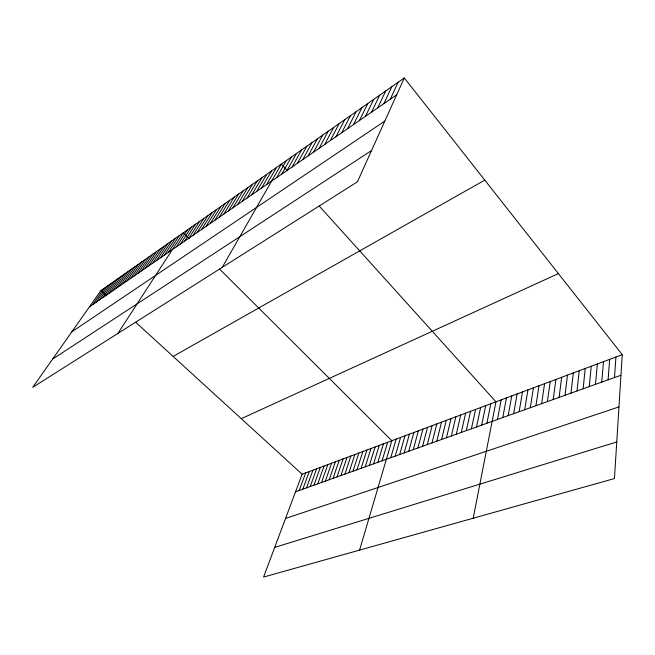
<?xml version="1.0" encoding="UTF-8"?>
<svg xmlns="http://www.w3.org/2000/svg" width="655" height="655" viewBox="0 0 655 655"><rect width="100%" height="100%" fill="white"/><g stroke="black" fill="none" stroke-linecap="round" stroke-linejoin="round"><path stroke-width="0.98" d="M622.25 354.658L614.447 478.559L263.58 577.063L302.119 474.22L622.25 354.658L404.291 77.937L100.936 290.509L32.75 387.31L357.433 181.812L404.291 77.937M614.488 377.567L615.929 357.016M608.094 379.859L609.666 359.358M601.757 382.127L603.468 361.666M595.485 384.37L597.327 363.967M589.271 386.597L591.244 366.235M583.122 388.8L585.218 368.487M577.022 390.986L579.249 370.714M570.988 393.147L573.33 372.924M565.011 395.284L567.476 375.11M559.083 397.413L561.671 377.28M553.221 399.509L555.915 379.433M547.408 401.589L550.216 381.562M541.652 403.652L544.567 383.666M535.946 405.699L538.975 385.762M530.296 407.721L533.424 387.834M524.696 409.727L527.93 389.881M519.145 411.717L522.485 391.919M513.643 413.682L517.09 393.933M508.198 415.638L511.735 395.931M502.794 417.571L506.43 397.912M497.448 419.487L501.173 399.877M473.213 518.211L495.966 401.818L319.272 206.088M486.886 423.269L490.8 403.75M481.671 425.136L485.683 405.666M476.512 426.986L480.606 407.557M471.395 428.82L475.571 409.44M466.319 430.638L470.585 411.299M461.292 432.439L465.631 413.149M456.306 434.224L460.727 414.983M451.36 435.993L455.864 416.801M446.456 437.745L451.041 418.602M441.601 439.489L446.26 420.387M436.779 441.216L441.519 422.156M432.005 442.919L436.819 423.916M427.273 444.622L432.153 425.652M422.573 446.301L427.527 427.379M417.915 447.971L422.942 429.099M413.297 449.625L418.389 430.793M408.72 451.262L413.878 432.48M404.176 452.892L409.4 434.15M399.673 454.505L404.962 435.812M395.202 456.101L400.557 437.458M390.773 457.689L396.185 439.087M359.57 550.118L391.854 440.709L219.662 269.123M382.078 460.801L387.613 442.289M377.82 462.332L383.412 443.861M373.587 463.846L379.237 445.416M369.395 465.345L375.102 446.964M365.228 466.835L370.992 448.495M361.101 468.317L366.915 450.018M357 469.782L362.87 451.532M352.939 471.24L358.858 453.031M348.902 472.689L354.871 454.521M344.898 474.122L350.916 455.995M340.927 475.546L346.994 457.46M336.981 476.955L343.097 458.918M333.076 478.355L339.233 460.359M329.187 479.747L335.401 461.791M325.339 481.13L331.594 463.216M321.515 482.498L327.811 464.624M317.716 483.857L324.061 466.024M313.95 485.208L320.336 467.416M310.208 486.542L316.635 468.8M306.499 487.877L312.967 470.167M302.815 489.195L309.324 471.526M299.163 490.505L305.705 472.877M390.29 99.233L398.035 82.325M383.977 103.588L391.846 86.656M377.73 107.895L385.729 90.947M371.565 112.144L379.679 95.188M365.474 116.353L373.694 99.38M359.439 120.512L367.782 103.523M353.487 124.63L361.928 107.617M347.592 128.691L356.148 111.677M341.771 132.711L350.425 115.681M336.007 136.69L344.759 119.652M330.308 140.62L339.167 123.574M324.675 144.509L333.624 127.455M319.108 148.349L328.147 131.295M313.598 152.156L322.727 135.094M308.145 155.915L317.364 138.852M302.749 159.64L312.058 142.569M297.419 163.316L306.802 146.245M292.138 166.959L301.611 149.889M286.923 170.562L296.461 153.491M281.756 174.132L291.377 157.061M276.639 177.652L286.341 160.59M222.209 267.404L281.355 164.086L287.406 170.791M266.577 184.604L276.418 167.541M261.623 188.018L271.53 170.963M256.719 191.399L266.691 174.353M251.872 194.748L261.91 177.71M247.066 198.064L257.169 181.034M242.317 201.347L252.478 184.317M237.609 204.597L247.827 187.576M232.951 207.807L243.226 190.801M228.333 210.992L238.674 193.995M223.773 214.144L234.154 197.155M219.253 217.263L229.692 200.283M214.774 220.35L225.263 203.386M210.337 223.412L220.882 206.456M205.948 226.442L216.543 209.502M201.601 229.438L212.236 212.515M197.302 232.41L207.979 215.495M193.037 235.358L203.762 218.451M188.812 238.264L199.578 221.382M184.628 241.155L195.436 224.288M180.485 244.012L191.334 227.162M176.383 246.845L187.273 230.011M117.9 333.42L183.244 232.828L189.213 238.772M168.351 252.388L179.314 235.587M164.413 255.106L175.417 238.322M160.516 257.792L171.553 241.024M156.66 260.461L167.721 243.709M152.828 263.097L163.93 246.37M149.037 265.717L160.164 249.006M145.279 268.313L156.439 251.618M141.554 270.883L152.738 254.206M137.861 273.43L149.078 256.776M134.201 275.952L145.443 259.315M130.574 278.457L141.84 261.844M126.98 280.938L138.27 264.342M123.418 283.402L134.733 266.822M119.881 285.834L131.229 269.279M116.377 288.257L127.75 271.719M112.906 290.648L124.294 274.134M109.467 293.022L120.872 276.533M106.053 295.38L117.482 278.915M99.314 300.031L110.785 283.607M102.671 297.714L114.117 281.273M95.99 302.323L107.469 285.924M92.691 304.608L104.194 288.225M89.416 306.859L396.676 94.819M71.853 331.798L384.829 121.077M52.621 359.104L371.541 150.544M173.125 356.435L484.774 180.117M241.286 418.668L558.396 273.585M295.528 491.799L620.956 375.25M285.547 518.449L618.959 406.919M274.699 547.392L616.756 441.953M100.936 290.509L106.83 295.888M135.7 322.252L302.119 474.22"/></g></svg>
